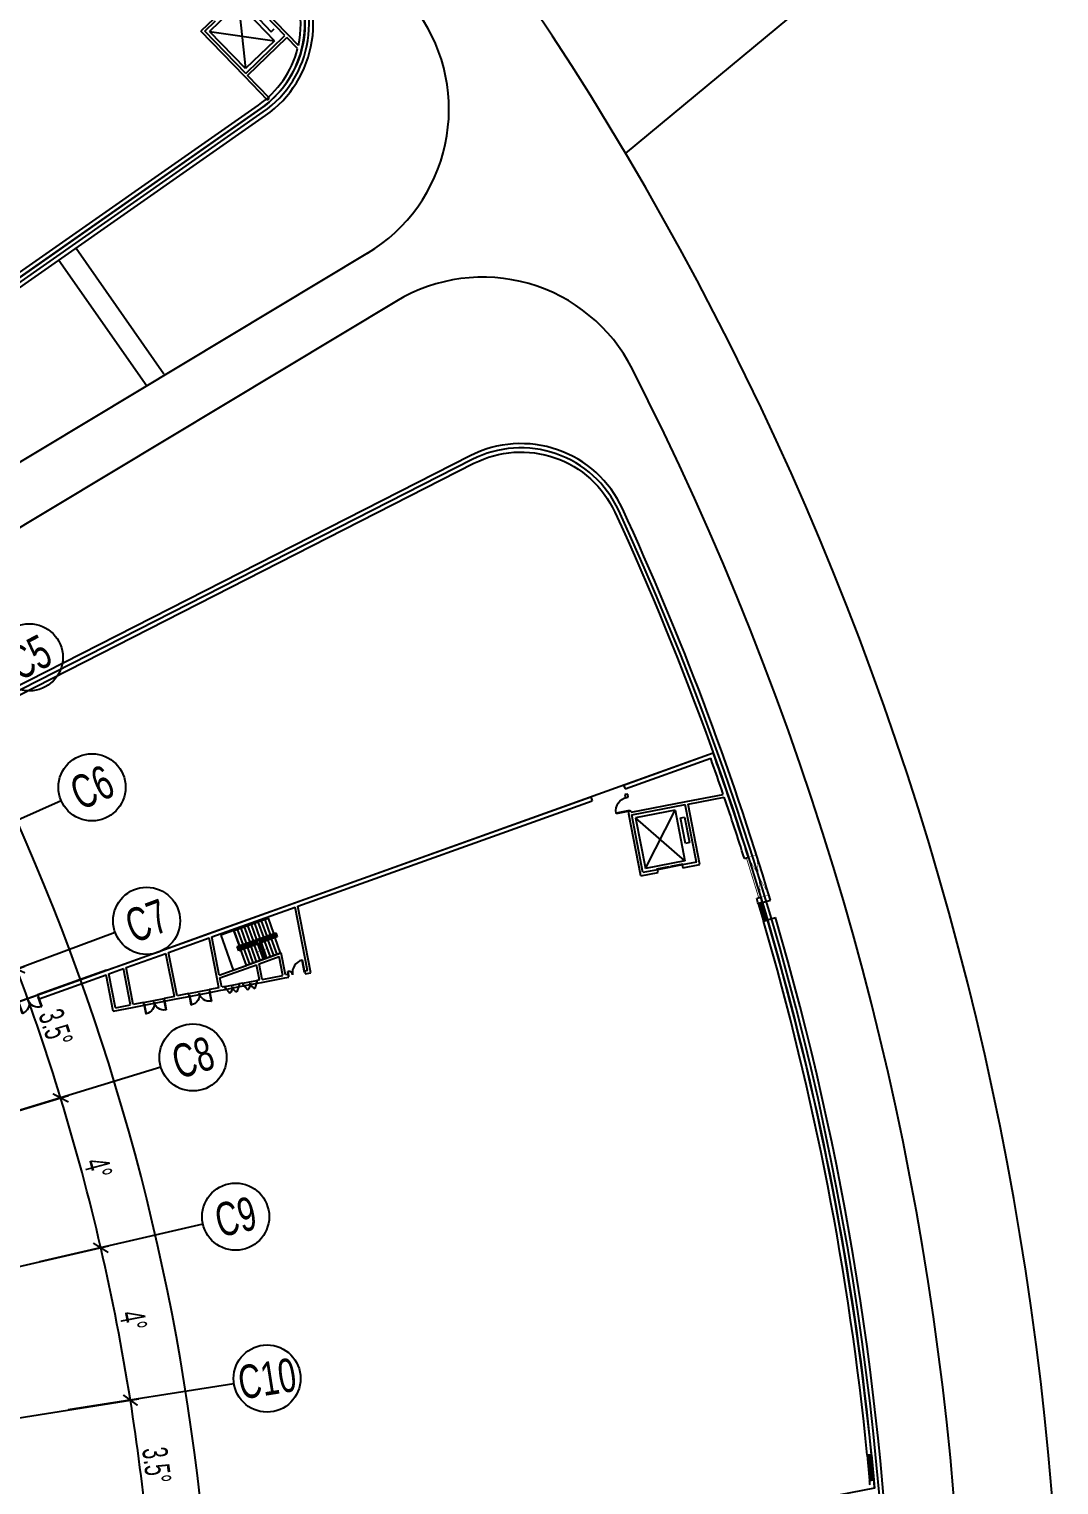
# Model space of a CAD drawing. Extents: x 1962160 to 37842216, y -162679 to 2997677.
# Drawn here: x 37763550 to 37837224, y 2775707 to 2879859 of the extents above; entities that cross this region are included whole.
import ezdxf
from ezdxf.enums import TextEntityAlignment as Align

# ---------------------------------------------------------------- set-up
doc = ezdxf.new("R2010")
doc.units = 0
doc.header["$LTSCALE"] = 1000
doc.layers.get('0').update_dxf_attribs({"color": 8})
doc.layers.get('Defpoints').update_dxf_attribs({"color": 8})
for name, color, linetype in [('#标注', 8, 'Continuous'), ('1-WIN-1', 8, 'Continuous'), ('A-FLOR', 8, 'Continuous'), ('DIM', 8, 'Continuous'), ('G-ACCS', 8, 'Continuous'), ('周边建筑', 8, 'Continuous')]:
    doc.layers.add(name, color=color, linetype=linetype)
doc.styles.add('#文字', font='jrs.shx', dxfattribs={"width": 0.7, "bigfont": 'hztxt.shx'})
doc.styles.add('JHZX', font='jrs.shx', dxfattribs={"width": 0.6, "bigfont": 'jhz.shx'})
doc.dimstyles.new('JZBZ-600', dxfattribs={"dimscale": 600, "dimtxt": 3, "dimasz": 1.5, "dimexe": 1, "dimexo": 1, "dimgap": 0.5, "dimtad": 1, "dimdec": 0, "dimdsep": 46, "dimtxsty": 'JHZX', "dimblk1": 'ARCHTICK', "dimblk2": 'ARCHTICK', "dimsah": 1, "dimcen": 0, "dimclrd": 1, "dimclre": 1, "dimclrt": 2, "dimadec": 1, "dimazin": 2, "dimtfac": 1, "dimtdec": 0, "dimtix": 1, "dimtmove": 0, "dimatfit": 3, "dimfxl": 1, "dimtolj": 1, "dimlwd": -1, "dimlwe": -1, "dimarcsym": 1})

# ---------------------------------------------------------------- blocks, each defined once
blk = doc.blocks.new('$DorLib2D$00000213')
at = {"const_width": 0.02}
blk.add_lwpolyline([(0.5, 0), (-0.5, 0)], dxfattribs=at)
blk = doc.blocks.new('$DORLIB2D$00000127')
for points in [[(-0.533, 0.795), (-0.533, 0.69)], [(-0.033, 0.795), (-0.533, 0.795)], [(-0.033, 0.69), (-0.533, 0.69)], [(-0.033, 0.795), (-0.033, 0.69)], [(0.533, 0.795), (0.033, 0.795)], [(0.033, 0.795), (0.033, 0.69)], [(0.533, 0.69), (0.033, 0.69)], [(0.533, 0.795), (0.533, 0.69)], [(0.5, 0.5), (-0.5, 0.5)]]:
    blk.add_lwpolyline(points)
blk = doc.blocks.new('$DorLib2D$00000001')
for p, q in [((0.45, 0.975), (0.5, 0.975)), ((0.45, 0), (0.45, 0.975)), ((0.5, 0), (0.45, 0)), ((0.5, 0), (0.5, 0.975))]:
    blk.add_line(p, q)
blk.add_arc((0.475, 0), 0.975, 91.46928, 180)
blk = doc.blocks.new('$WINLIB2D$00000001')
for points in [[(-0.5, 0.5), (-0.5, -0.5)], [(-0.5, 0.5), (0.5, 0.5)], [(0.5, 0.167), (-0.5, 0.167)], [(0.5, -0.5), (0.5, 0.5)], [(0.5, -0.167), (-0.5, -0.167)], [(-0.5, -0.5), (0.5, -0.5)]]:
    blk.add_lwpolyline(points)
blk = doc.blocks.new('$DorLib2D$00000225')
for p, q in [((-0.5, 0), (-0.5, 0.252)), ((-0.475, 0.252), (-0.5, 0.252)), ((-0.475, 0), (-0.475, 0.252)), ((0.475, -0.001), (0.475, 0.752)), ((0.475, 0.752), (0.5, 0.752)), ((0.5, -0.001), (0.5, 0.752)), ((-0.475, 0), (-0.5, 0)), ((0.475, -0.001), (0.5, -0.001))]:
    blk.add_line(p, q)
for centre, radius, start, end in [((-0.501, 0.003), 0.251, 359.78987, 84.09744), ((0.505, -0.002), 0.755, 92.24927, 179.72377)]:
    blk.add_arc(centre, radius, start, end)
blk = doc.blocks.new('$DorLib2D$00000002')
at = {"layer": '1-WIN-1'}
for p, q in [((-0.5, 0), (-0.5, 0.4875)), ((-0.475, 0.4875), (-0.5, 0.4875)), ((-0.5, 0), (-0.475, 0)), ((-0.475, 0), (-0.475, 0.4875)), ((0.475, 0), (0.475, 0.4875)), ((0.475, 0.4875), (0.5, 0.4875)), ((0.5, 0), (0.475, 0)), ((0.5, 0), (0.5, 0.4875))]:
    blk.add_line(p, q, dxfattribs=at)
for centre, start, end in [((-0.4875, 0), 0, 88.530716), ((0.4875, 0), 91.469284, 180)]:
    blk.add_arc(centre, 0.4875, start, end, dxfattribs=at)
blk = doc.blocks.new('$DorLib2D$00000231')
for p, q in [((-0.5, 0), (-0.25, 0.43)), ((0.5, 0), (0.25, 0.43))]:
    blk.add_line(p, q)
for centre, start, end in [((-0.5, 0), 0, 60), ((0.5, 0), 120, 180)]:
    blk.add_arc(centre, 0.5, start, end)
blk = doc.blocks.new('1234')
at = {"layer": '周边建筑'}
for p, q in [((-13606, 210461), (-13624, 210760)), ((-11827, 210869), (-11809, 210569)), ((-52142, 204662), (-52290, 205244)), ((-53764, 204242), (-53686, 203953)), ((-53401, 204337), (-53553, 204918)), ((-53326, 204047), (-53401, 204337)), ((-52142, 204662), (-52067, 204372)), ((-56582, 203168), (-56660, 203458)), ((-45058, 141184), (-64212, 201202)), ((-62142, 194716), (-64212, 201202)), ((-60801, 199140), (-61225, 201818)), ((-60619, 199270), (-61032, 201876)), ((-61856, 194807), (-63835, 201007)), ((-60175, 195190), (-60801, 199140)), ((-56273, 199959), (-60619, 199270)), ((-56440, 199730), (-60588, 199073)), ((-59978, 195221), (-60588, 199073)), ((-59693, 198987), (-57856, 199278)), ((-59649, 198705), (-59693, 198987)), ((-57812, 198996), (-59649, 198705)), ((-57856, 199278), (-57812, 198996)), ((-56440, 199730), (-56278, 198708)), ((-56080, 198739), (-56273, 199959)), ((60718, 199255), (56273, 199959)), ((60588, 199073), (56440, 199730)), ((57812, 198996), (59649, 198705)), ((59649, 198705), (59693, 198987)), ((59978, 195221), (60588, 199073)), ((60175, 195190), (60785, 199042)), ((61784, 199086), (60718, 199255)), ((61879, 198868), (60785, 199042)), ((-60217, 198327), (-56562, 198906)), ((-56112, 196061), (-60217, 198327)), ((-60217, 198327), (-59766, 195482)), ((-56562, 198906), (-59766, 195482)), ((-56562, 198906), (-56112, 196061)), ((-56278, 198708), (-56080, 198739)), ((56562, 198906), (56112, 196061)), ((56112, 196061), (60217, 198327)), ((60217, 198327), (56562, 198906)), ((56562, 198906), (59766, 195482)), ((60217, 198327), (59766, 195482)), ((-55798, 196961), (-55996, 196930)), ((-55996, 196930), (-55829, 195878)), ((-55601, 195712), (-55798, 196961)), ((55798, 196961), (55601, 195712)), ((55829, 195878), (55996, 196930)), ((-55829, 195878), (-59978, 195221)), ((-59766, 195482), (-56112, 196061)), ((59978, 195221), (55829, 195878)), ((59766, 195482), (56112, 196061)), ((-62142, 194716), (-61856, 194807)), ((-61262, 195017), (-61487, 194982)), ((-61487, 194982), (-61455, 194784)), ((-61455, 194784), (-61231, 194820)), ((-61231, 194820), (-61262, 195017)), ((-60175, 195190), (-60275, 195174)), ((-60275, 195174), (-60243, 194976)), ((-60243, 194976), (-60045, 195008)), ((-55601, 195712), (-60045, 195008)), ((60045, 195008), (55601, 195712)), ((62374, 194639), (60045, 195008)), ((62406, 194836), (60175, 195190)), ((62374, 194639), (62406, 194836)), ((54634, 171059), (62073, 193954)), ((54898, 170900), (62358, 193861)), ((-61382, 192334), (-61096, 192425)), ((-54559, 170955), (-61382, 192334)), ((-54294, 171113), (-61096, 192425)), ((-49496, 171873), (-54294, 171113)), ((-49434, 171478), (-49496, 171873)), ((-52575, 164739), (-54559, 170955)), ((-49663, 171644), (-54233, 170920)), ((-52310, 164897), (-54233, 170920)), ((-49663, 171644), (-49631, 171447)), ((-49631, 171447), (-49434, 171478)), ((-49412, 170064), (-50993, 169814)), ((-50435, 168064), (-50993, 169814)), ((-49381, 169866), (-50732, 169653)), ((-49246, 170293), (-49444, 170262)), ((-49444, 170262), (-49412, 170064)), ((-49146, 168385), (-49381, 169866)), ((-49199, 169997), (-49246, 170293)), ((-48933, 168317), (-49199, 169997)), ((-53503, 168962), (-52388, 169318)), ((-52712, 166485), (-53503, 168962)), ((-53424, 168714), (-52309, 169070)), ((-53345, 168467), (-52230, 168823)), ((-52437, 169470), (-52142, 169565)), ((-51549, 166689), (-52437, 169470)), ((-52361, 169431), (-52180, 169489)), ((-51510, 166764), (-52361, 169431)), ((-52331, 169336), (-52312, 169342)), ((-52169, 169388), (-52312, 169342)), ((-51522, 166865), (-52312, 169342)), ((-52252, 169088), (-52233, 169095)), ((-52180, 169489), (-51792, 168273)), ((-52173, 168841), (-52154, 168847)), ((-52150, 169394), (-52169, 169388)), ((-52169, 169388), (-51811, 168265)), ((-52142, 169565), (-51737, 168296)), ((-50978, 169768), (-52093, 169412)), ((-52071, 169146), (-52090, 169140)), ((-50899, 169520), (-52014, 169164)), ((-51992, 168899), (-52011, 168892)), ((-50820, 169272), (-51935, 168917)), ((-50741, 169025), (-51856, 168669)), ((-50662, 168777), (-51777, 168421)), ((-50656, 168757), (-51143, 168550)), ((-50978, 169768), (-50656, 168757)), ((-50270, 168207), (-50732, 169653)), ((-53266, 168219), (-52151, 168575)), ((-53187, 167971), (-52072, 168327)), ((-53108, 167724), (-51993, 168079)), ((-53029, 167476), (-51914, 167832)), ((-52094, 168593), (-52075, 168599)), ((-52015, 168345), (-51996, 168351)), ((-51936, 168098), (-51917, 168104)), ((-51913, 168651), (-51932, 168645)), ((-51857, 167850), (-51838, 167856)), ((-51834, 168403), (-51853, 168397)), ((-51290, 168487), (-51811, 168265)), ((-51275, 168385), (-51780, 168169)), ((-51780, 168169), (-51379, 166911)), ((-51755, 168155), (-51774, 168149)), ((-51762, 168177), (-51329, 166822)), ((-51706, 168201), (-51254, 166783)), ((-50583, 168529), (-51698, 168174)), ((-51676, 167908), (-51695, 167902)), ((-50504, 168282), (-51619, 167926)), ((-50425, 168034), (-51540, 167678)), ((-50346, 167786), (-51461, 167431)), ((-51118, 168373), (-51301, 168569)), ((-51301, 168569), (-51275, 168385)), ((-51143, 168550), (-51118, 168373)), ((-50625, 168662), (-51128, 168447)), ((-50625, 168662), (-50188, 167291)), ((-49563, 165332), (-50435, 168064)), ((-49146, 168385), (-50270, 168207)), ((-49115, 168187), (-50209, 168014)), ((-49363, 165364), (-50209, 168014)), ((-49115, 168187), (-49084, 167990)), ((-49084, 167990), (-48886, 168021)), ((-48927, 167002), (-49084, 167990)), ((-48886, 168021), (-48933, 168317)), ((-48730, 167033), (-48886, 168021)), ((-52949, 167228), (-51835, 167584)), ((-52870, 166981), (-51756, 167336)), ((-52791, 166733), (-51677, 167089)), ((-52712, 166485), (-51598, 166841)), ((-51598, 166841), (-52712, 166485)), ((-51778, 167602), (-51759, 167608)), ((-51699, 167355), (-51680, 167361)), ((-51620, 167107), (-51601, 167113)), ((-51597, 167660), (-51616, 167654)), ((-51254, 166783), (-51549, 166689)), ((-51360, 166917), (-51541, 166859)), ((-51541, 166859), (-51522, 166865)), ((-51518, 167412), (-51537, 167406)), ((-51329, 166822), (-51510, 166764)), ((-51439, 167165), (-51458, 167159)), ((-50267, 167539), (-51381, 167183)), ((-51360, 166917), (-51379, 166911)), ((-50188, 167291), (-51302, 166935)), ((-50188, 167291), (-51302, 166935)), ((-49884, 166338), (-50188, 167291)), ((-48730, 167033), (-48927, 167002)), ((-48927, 167002), (-48880, 166706)), ((-48880, 166706), (-48683, 166737)), ((-48724, 165718), (-48880, 166706)), ((-48683, 166737), (-48730, 167033)), ((-48526, 165749), (-48683, 166737)), ((-52712, 166485), (-52408, 165533)), ((-52408, 165533), (-49884, 166338)), ((-48526, 165749), (-48724, 165718)), ((-48724, 165718), (-48685, 165471)), ((-48472, 165404), (-48526, 165749)), ((-51575, 161606), (-52575, 164739)), ((-49563, 165332), (-52310, 164897)), ((-49416, 165153), (-52249, 164704)), ((-51311, 161765), (-52249, 164704)), ((-48654, 165274), (-49416, 165153)), ((-48685, 165471), (-49363, 165364)), ((-48654, 165274), (-48544, 164582)), ((-48544, 164582), (-48346, 164614)), ((-48309, 163101), (-48544, 164582)), ((-48346, 164614), (-48472, 165404)), ((-48112, 163132), (-48346, 164614)), ((-48112, 163132), (-48309, 163101)), ((-48309, 163101), (-48176, 162261)), ((-47963, 162194), (-48112, 163132)), ((-50591, 158522), (-51575, 161606)), ((-48176, 162261), (-51311, 161765)), ((-48145, 162064), (-51249, 161572)), ((-50327, 158681), (-51249, 161572)), ((-48145, 162064), (-48028, 161323)), ((-47830, 161354), (-47963, 162194)), ((-48028, 161323), (-47830, 161354)), ((-47793, 159841), (-48028, 161323)), ((-47596, 159873), (-47830, 161354)), ((-47596, 159873), (-47793, 159841)), ((-47793, 159841), (-47676, 159101)), ((-47463, 159033), (-47596, 159873)), ((-50191, 157270), (-50591, 158522)), ((-47676, 159101), (-50327, 158681)), ((-47645, 158903), (-50265, 158488)), ((-49927, 157428), (-50265, 158488)), ((-47472, 157817), (-47645, 158903)), ((-47244, 157650), (-47463, 159033)), ((-47472, 157817), (-49927, 157428)), ((-47244, 157650), (-49865, 157235)), ((-50191, 157270), (-48601, 152288)), ((-48316, 152379), (-49865, 157235)), ((-48601, 152288), (-48316, 152379)), ((-48145, 150859), (-48601, 152288))]:
    blk.add_line(p, q, dxfattribs=at)
for points, format in [([(900, 147897, -0.0642475), (38411, 142825, 0.3992271), (47734, 147881), (62644, 193769, 0.4257611), (57411, 203559, 0.1695891), (-81790, 195045, 0.4257611), (-85791, 184690), (-65401, 140962, 0.3992271), (-55531, 137079, -0.0949868), (-900, 147897)], "xyb"), ([(52290, 205244, 0.1253831), (-52290, 205244)], "xyb"), ([(3507, 147308, 0.0119029), (-3507, 147308), (-3530, 148158, 0.0905154), (-55644, 137357, -0.3992271), (-65129, 141089), (-85519, 184817, -0.4257611), (-81674, 194768, -0.0861795), (-11230, 210901), (-9979, 203000), (9979, 203000), (11230, 210901, -0.0554806), (57329, 203270, -0.4257611), (62358, 193861), (47449, 147974, -0.3992271), (38489, 143115, 0.0597972), (3530, 148158), (3507, 147309)], "xyb"), ([(-53553, 204918, 0.0353768), (-81906, 195322, 0.4257611), (-86063, 184563), (-65672, 140835, 0.3992271), (-55418, 136801, -0.0899201), (-3864, 147549, -0.0899201)], "xyb"), ([(3864, 147549, -0.0592047), (38333, 142535, 0.3992271), (48019, 147789), (62929, 193676, 0.4257611), (57492, 203848, 0.0048189), (53553, 204918)], "xyb"), ([(-52947, 169276, 0, 0, 0), (-51965, 166199, 0, 0, 0), (-50631, 166625, 0, 0, 0), (-51178, 168339, 0, 80, 0), (-51087, 168054, 0, 0, 0)], "xyseb"), ([(-51613, 169702, 0, 0, 0), (-51258, 168587, 0, 80, 0), (-51349, 168873, 0, 0, 0)], "xyseb")]:
    blk.add_lwpolyline(points, format=format, dxfattribs=at)
at = {"layer": '周边建筑', "const_width": 30}
for points in [[(-56660, 203458), (-56821, 204036), (-53921, 204821), (-53764, 204242), (-56660, 203458)], [(-56821, 204036), (-53764, 204242)], [(-56660, 203458), (-53921, 204821)]]:
    blk.add_lwpolyline(points, dxfattribs=at)
at = {"layer": '周边建筑'}
for centre, radius, start, end in [((0, 0), 211200, 93.69863, 104.29325), ((0, 0), 210900, 93.69898, 104.293), ((0, 0), 211200, 93.04812, 93.21031), ((0, 0), 210900, 93.12156, 93.20997), ((0, 0), 211200, 104.64593, 104.74789), ((0, 0), 211200, 105.56176, 106.84122), ((0, 0), 210900, 105.56234, 106.82128), ((0, 0), 210900, 104.64618, 104.74731), ((55321, 196148), 7400, 22.4866, 74.24968), ((0, 0), 211200, 106.84122, 107.7), ((55321, 196148), 7100, 24.44226, 74.24968), ((0, 0), 210900, 106.87612, 107.6185), ((55321, 196148), 7400, 21.72279, 35.71757), ((55321, 196148), 7400, 342, 22.4866), ((55321, 196148), 7100, 342, 22.52881)]:
    blk.add_arc(centre, radius, start, end, dxfattribs=at)
for name, p, xscale, yscale, zscale, rotation in [('$WINLIB2D$00000001', (-12717, 210665), 1800.000000000002, 300.0000000000001, -1800, 3.45447271133454), ('$WINLIB2D$00000001', (-52734, 204355), 1299.999999999999, 300, -1300, 14.46959072321767), ('$DorLib2D$00000213', (-55173, 203705), -3000.000000000001, 3000.000000000001, 3000, 15.1548235987643), ('$DORLIB2D$00000127', (-56038, 197834), 1800.000000000001, 200, 1800.000000000001, 99.00000000001415), ('$DorLib2D$00000001', (-60753, 194997), -1000.000000000001, 1000.000000000001, -1000.000000000001, 189.0000000000273), ('$DorLib2D$00000225', (-49439, 170870), 1200, 1200, 200, 99.0000000000224), ('$DorLib2D$00000231', (-48907, 167512), 1000, 1000, 200, 279.0000000000198), ('$DorLib2D$00000231', (-48703, 166228), 1000, 1000, 200, 279.0000000000198), ('$DorLib2D$00000002', (-48328, 163857), -1500.000000000001, 1500.000000000001, 200, 279.000000000022), ('$DorLib2D$00000002', (-47812, 160598), -1500, 1500, 200, 279.0000000000207), ('$DorLib2D$00000002', (-48230, 151619), -1500, 1500, 300, 287.7000000314545)]:
    blk.add_blockref(name, p, dxfattribs=dict(at, xscale=xscale, yscale=yscale, zscale=zscale, rotation=rotation))
blk = doc.blocks.new('总体道路0521')
at = {"layer": 'G-ACCS'}
for p, q in [((35648146.62, 2918764.12), (35648099.49, 2918735.81)), ((35648125.76, 2918764.48), (35648132.05, 2918755.49)), ((35648124.53, 2918763.62), (35648130.82, 2918754.63)), ((35648148.68, 2918760.7), (35648101.56, 2918732.38))]:
    blk.add_line(p, q, dxfattribs=at)
blk.add_lwpolyline([(35648165.06, 2918771.25), (35648185.93, 2918788.56, 0.414214), (35648186.98, 2918799.82), (35648152.35, 2918841.57, 0.414214), (35648141.09, 2918842.62), (35648120.22, 2918825.31)], format="xyb", dxfattribs=at)
for centre, radius, start, end in [((35647972.51, 2918657.18), 223.8, 2.615, 87.0254), ((35648140.44, 2918774.41), 12, 300.9999, 34.9199), ((35648154.86, 2918750.41), 12, 27.0804, 120.9999), ((35647972.51, 2918657.18), 216.8, 343.9197, 27.0804)]:
    blk.add_arc(centre, radius, start, end, dxfattribs=at)
blk = doc.blocks.new('A$C06ac024f')
at = {"xscale": 1000, "yscale": 1000, "zscale": 1000}
blk.add_blockref('总体道路0521', (-35647972511, -2918657177), dxfattribs=at)
at = {"layer": '周边建筑'}
for rotation in [322.9999995626877, 271.9999999140477]:
    blk.add_blockref('1234', (0, 0), dxfattribs=dict(at, rotation=rotation))
blk = doc.blocks.new('_ARCHTICK')
at = {"const_width": 0.15}
blk.add_lwpolyline([(-0.5, -0.5), (0.5, 0.5)], dxfattribs=at)
blk = doc.blocks.new('*D225')
at = {"layer": '#标注', "color": 1, "transparency": 16777216}
for p, q in [((36925985, 2941684), (36938331, 2943639)), ((36927120, 2932766), (36939562, 2933963))]:
    blk.add_line(p, q, dxfattribs=at)
blk.add_arc((36780603, 2918661), 159093, 5.49852, 8.99865, dxfattribs=at)
at = {"layer": 'Defpoints', "color": 0, "transparency": 16777216}
for p in [(36925393, 2941590), (36938622, 2937127), (36926522, 2932708), (36780603, 2918661)]:
    blk.add_point(p, dxfattribs=at)
at = {"layer": '#标注', "color": 1, "transparency": 16777216, "xscale": 900, "yscale": 900, "zscale": 900}
for p, rotation in [((36937739, 2943545), 98.99864510290577), ((36938965, 2933906), 275.4985152614603)]:
    blk.add_blockref('_ARCHTICK', p, dxfattribs=dict(at, rotation=rotation))
at = {"layer": '#标注', "color": 2, "transparency": 16777216, "insert": (36939616, 2938886), "char_height": 1800, "attachment_point": 5, "rotation": 277.24858, "style": 'JHZX'}
blk.add_mtext('\\A1;3.5°', dxfattribs=at)
blk = doc.blocks.new('*D226')
at = {"layer": '#标注', "color": 1, "transparency": 16777216}
for p, q in [((36924025, 2951770), (36936205, 2954581)), ((36925985, 2941684), (36938331, 2943639))]:
    blk.add_line(p, q, dxfattribs=at)
blk.add_arc((36780603, 2918661), 159093, 8.99865, 12.9988, dxfattribs=at)
at = {"layer": 'Defpoints', "color": 0, "transparency": 16777216}
for p in [(36923440, 2951635), (36937117, 2947195), (36925393, 2941590), (36780603, 2918661)]:
    blk.add_point(p, dxfattribs=at)
at = {"layer": '#标注', "color": 1, "transparency": 16777216, "xscale": 900, "yscale": 900, "zscale": 900}
for p, rotation in [((36935620, 2954446), 102.9987980991967), ((36937739, 2943545), 278.9986451029017)]:
    blk.add_blockref('_ARCHTICK', p, dxfattribs=dict(at, rotation=rotation))
at = {"layer": '#标注', "color": 2, "transparency": 16777216, "insert": (36937953, 2949243), "char_height": 1800, "attachment_point": 5, "rotation": 280.99872, "style": 'JHZX'}
blk.add_mtext('\\A1;4°', dxfattribs=at)
blk = doc.blocks.new('*D227')
at = {"layer": '#标注', "color": 1, "transparency": 16777216}
for p, q in [((36921366, 2961694), (36933320, 2965349)), ((36924025, 2951770), (36936205, 2954581))]:
    blk.add_line(p, q, dxfattribs=at)
blk.add_arc((36780603, 2918661), 159093, 12.9988, 16.99896, dxfattribs=at)
at = {"layer": 'Defpoints', "color": 0, "transparency": 16777216}
for p in [(36920792, 2961519), (36934745, 2958044), (36923440, 2951635), (36780603, 2918661)]:
    blk.add_point(p, dxfattribs=at)
at = {"layer": '#标注', "color": 1, "transparency": 16777216, "xscale": 900, "yscale": 900, "zscale": 900}
for p, rotation in [((36932746, 2965173), 106.9989600159804), ((36935620, 2954446), 282.998798099192)]:
    blk.add_blockref('_ARCHTICK', p, dxfattribs=dict(at, rotation=rotation))
at = {"layer": '#标注', "color": 2, "transparency": 16777216, "insert": (36935436, 2960145), "char_height": 1800, "attachment_point": 5, "rotation": 284.99888, "style": 'JHZX'}
blk.add_mtext('\\A1;4°', dxfattribs=at)
blk = doc.blocks.new('*D228')
at = {"layer": '#标注', "color": 1, "transparency": 16777216}
for p, q in [((36918476, 2970208), (36930185, 2974585)), ((36921366, 2961694), (36933320, 2965349))]:
    blk.add_line(p, q, dxfattribs=at)
blk.add_arc((36780603, 2918661), 159093, 16.99896, 20.4991, dxfattribs=at)
at = {"layer": 'Defpoints', "color": 0, "transparency": 16777216}
for p in [(36917914, 2969997), (36931768, 2968261), (36920792, 2961519), (36780603, 2918661)]:
    blk.add_point(p, dxfattribs=at)
at = {"layer": '#标注', "color": 1, "transparency": 16777216, "xscale": 900, "yscale": 900, "zscale": 900}
for p, rotation in [((36929623, 2974375), 110.499104586522), ((36932746, 2965173), 286.998960015974)]:
    blk.add_blockref('_ARCHTICK', p, dxfattribs=dict(at, rotation=rotation))
at = {"layer": '#标注', "color": 2, "transparency": 16777216, "insert": (36932391, 2970184), "char_height": 1800, "attachment_point": 5, "rotation": 288.74903, "style": 'JHZX'}
blk.add_mtext('\\A1;3.5°', dxfattribs=at)
blk = doc.blocks.new('*D64')
at = {"layer": '#标注', "color": 1, "transparency": 16777216}
for p, q in [((36891696, 3015232), (36904144, 3026054)), ((36900436, 2833178), (36913865, 2823598))]:
    blk.add_line(p, q, dxfattribs=at)
blk.add_arc((36780603, 2918661), 163093, 324.49751, 41, dxfattribs=at)
at = {"layer": 'Defpoints', "color": 0, "transparency": 16777216}
for p in [(36891243, 3014839), (36780603, 2918661), (36941218, 2890336), (36899948, 2833526)]:
    blk.add_point(p, dxfattribs=at)
at = {"layer": '#标注', "color": 1, "transparency": 16777216, "xscale": 900, "yscale": 900, "zscale": 900}
for p, rotation in [((36903692, 3025660), 130.9999999999887), ((36913376, 2823947), 234.4975139136729)]:
    blk.add_blockref('_ARCHTICK', p, dxfattribs=dict(at, rotation=rotation))
at = {"layer": '#标注', "color": 2, "transparency": 16777216, "insert": (36944708, 2926540), "char_height": 1800, "attachment_point": 5, "rotation": 272.74876, "style": 'JHZX'}
blk.add_mtext('\\A1;76.5°', dxfattribs=at)
blk = doc.blocks.new('*U246')
blk.add_line((20, 0), (0, 0))
blk.add_circle((24, 0), 4)
at = {"style": 'JHZX', "width": 0.75}
blk.add_attdef('AXES', text='', height=4, dxfattribs=at).set_placement((24, 0), align=Align.MIDDLE_CENTER)
blk = doc.blocks.new('ZW-5001')
at = {"layer": '#标注'}
ref = blk.add_blockref('*U246', (36917722.1, 2990059.4), dxfattribs=dict(at, xscale=600.0000000000001, yscale=600.0000000000001, rotation=27.4151430415777))
ref.add_attrib('AXES', 'C5', dxfattribs={"layer": '0', "height": 2400, "rotation": 27.415143, "style": '#文字', "width": 0.7}).set_placement((36930504.9, 2996689.7), align=Align.MIDDLE_CENTER)
ref = blk.add_blockref('*U246', (36921825.2, 2981555.2), dxfattribs=dict(at, xscale=600.0000000000001, yscale=600.0000000000001, rotation=23.91519058785773))
ref.add_attrib('AXES', 'C6', dxfattribs={"layer": '0', "height": 2400, "rotation": 23.915191, "style": '#文字', "width": 0.7}).set_placement((36934989, 2987392.7), align=Align.MIDDLE_CENTER)
ref = blk.add_blockref('*U246', (36925401.6, 2972816.3), dxfattribs=dict(at, xscale=600.0000000000001, yscale=600.0000000000001, rotation=20.41523813413777))
ref.add_attrib('AXES', 'C7', dxfattribs={"layer": '0', "height": 2400, "rotation": 20.415238, "style": '#文字', "width": 0.7}).set_placement((36938897.1, 2977839.3), align=Align.MIDDLE_CENTER)
ref = blk.add_blockref('*U246', (36928437.8, 2963875.4), dxfattribs=dict(at, xscale=600, yscale=600, rotation=16.91528568041781))
ref.add_attrib('AXES', 'C8', dxfattribs={"layer": '0', "height": 2400, "rotation": 16.915286, "style": '#文字', "width": 0.7}).set_placement((36942214.8, 2968065.2), align=Align.MIDDLE_CENTER)
ref = blk.add_blockref('*U246', (36931235.6, 2953433.4), dxfattribs=dict(at, xscale=600.0000000000002, yscale=600.0000000000002, rotation=13.00205736667173))
ref.add_attrib('AXES', 'C9', dxfattribs={"layer": '0', "height": 2400, "rotation": 13.002058, "style": '#文字', "width": 0.7}).set_placement((36945266.4, 2956673.2), align=Align.MIDDLE_CENTER)
ref = blk.add_blockref('*U246', (36933294.1, 2942841.8), dxfattribs=dict(at, xscale=600.0000000000005, yscale=600.0000000000005, rotation=8.997504927996424))
ref.add_attrib('AXES', 'C10', dxfattribs={"layer": '0', "height": 2400, "rotation": 8.997505, "style": '#文字', "width": 0.7}).set_placement((36947516.9, 2945093.9), align=Align.MIDDLE_CENTER)
for base, p1, p2, picture, middle in [((36941218.3, 2890335.9), (36899947.9, 2833526.1), (36891242.7, 3014838.7), '*D64', (36944707.9, 2926540.4)), ((36931767.5, 2968261.4), (36920792.3, 2961518.7), (36917914.3, 2969997.4), '*D228', (36932391, 2970183.5)), ((36934745.4, 2958044), (36923440.4, 2951634.8), (36920792.3, 2961518.7), '*D227', (36935435.9, 2960145.4)), ((36937117.2, 2947195.2), (36925392.6, 2941590.3), (36923440.4, 2951634.8), '*D226', (36937952.6, 2949243.4)), ((36938621.6, 2937127.1), (36926522.4, 2932708), (36925392.6, 2941590.3), '*D225', (36939615.9, 2938886.4))]:
    dim = blk.add_angular_dim_3p(base=base, center=(36780603.5, 2918661.5), p1=p1, p2=p2, dimstyle='JZBZ-600', dxfattribs=at)
    dim.commit()
    dim.dimension.update_dxf_attribs({"geometry": picture, "text_midpoint": middle})
blk = doc.blocks.new('FDGFH')
at = {"layer": 'A-FLOR'}
blk.add_blockref('ZW-5001', (-36780599, -2918657), dxfattribs=at)

msp = doc.modelspace()

# ---------------------------------------------------------------- block references
at = {"layer": 'DIM', "ltscale": 10}
msp.add_blockref('A$C06ac024f', (37613657.1, 2756879.8), dxfattribs=at)
at = {"layer": 'DIM'}
msp.add_blockref('FDGFH', (37613657.1, 2756879.8), dxfattribs=at)

doc.saveas('drawing.dxf')
